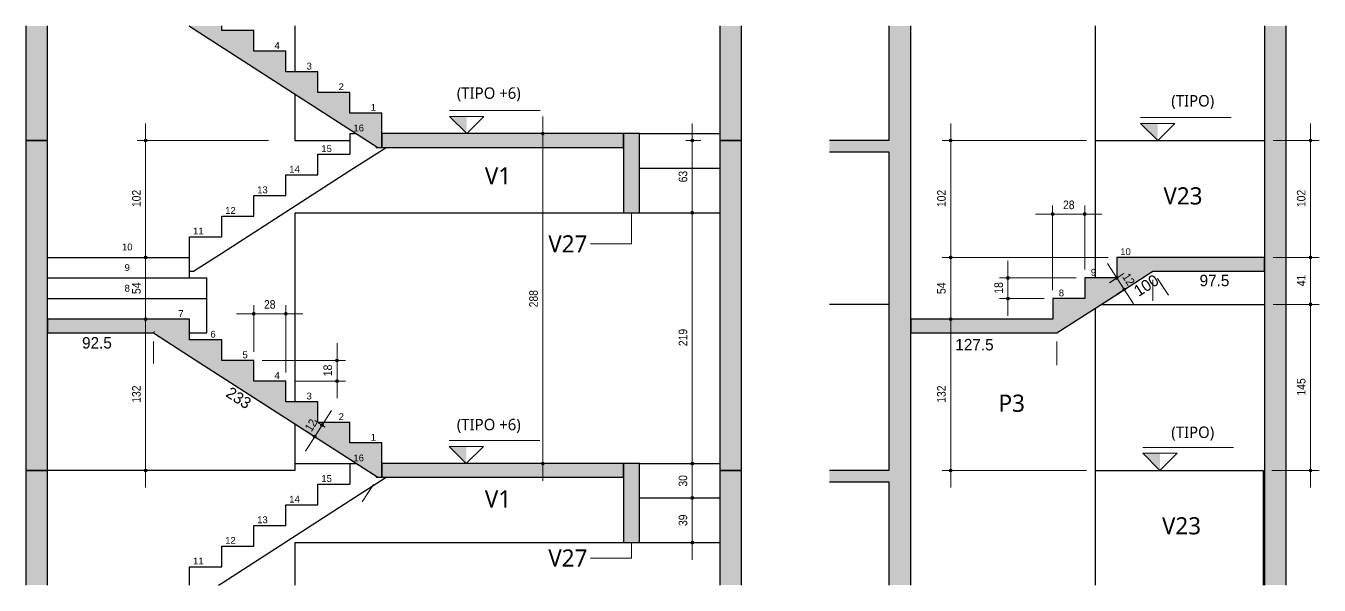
# Model space of a CAD drawing. Header units: centimetres. Extents: x -1968 to 25888, y -1244 to 84208.
# Drawn here: x 23922 to 25052, y 77045 to 77533 of the extents above; entities that cross this region are included whole.
import ezdxf

# ---------------------------------------------------------------- set-up
doc = ezdxf.new("R2010")
doc.units = ezdxf.units.CM
for name, color, linetype, lineweight in [('A-ANNO-DIMS', 7, 'Continuous', 9), ('A-ANNO-DIMS-50', 7, 'Continuous', 9), ('A-FLOR', 7, 'Continuous', 18), ('G-ANNO-DIMS', 7, 'Continuous', 9), ('G-ANNO-TEXT', 7, 'Continuous', 9), ('S-BEAM', 7, 'Continuous', 18), ('S-BEAM-IDEN', 7, 'Continuous', 9), ('S-COLS', 7, 'Continuous', 18), ('S-COLS-IDEN', 7, 'Continuous', 9), ('S-STRS', 7, 'Continuous', 9), ('S-STRS-ANNO', 7, 'Continuous', 18)]:
    doc.layers.add(name, color=color, linetype=linetype, lineweight=lineweight)
doc.layers.add('A-DETL', color=7, linetype='Continuous', lineweight=18, true_color=0x00a600)
doc.styles.add('Arial', font='arial.ttf', dxfattribs={"height": 5.953125})
doc.styles.add('Fira Sans', font='', dxfattribs={"width": 0.9, "height": 7.5})
doc.styles.add('Fira Sans_1', font='', dxfattribs={"height": 10})
doc.styles.add('Gadugi', font='gadugi.ttf', dxfattribs={"height": 10})
doc.styles.add('Gadugi_1', font='gadugi.ttf', dxfattribs={"height": 15})
doc.styles.add('Gadugi_7', font='gadugi.ttf', dxfattribs={"height": 0.05})
doc.styles.get('Fira Sans').set_extended_font_data('Fira Sans')
doc.styles.get('Fira Sans_1').set_extended_font_data('Fira Sans')
doc.dimstyles.new('PED_R80_1_5mm_ACIMA_As_ESQ__R00_3', dxfattribs={"dimscale": 30.48, "dimtxt": 10.229846, "dimasz": 0.328084, "dimexe": 0.246063, "dimexo": 0.246063, "dimgap": 0.049213, "dimtad": 1, "dimdec": 1, "dimrnd": 0.5, "dimdsep": 46, "dimtxsty": 'Fira Sans', "dimblk1": 'DOTSMALL', "dimblk2": 'DOTSMALL', "dimsah": 1, "dimcen": 0.09, "dimdle": 0.492126, "dimazin": 0, "dimtfac": 1, "dimtdec": 4, "dimtix": 1, "dimtmove": 0, "dimatfit": 3, "dimfxl": 1, "dimtvp": 1, "dimtolj": 1, "dimtzin": 0, "dimarcsym": 2})
doc.dimstyles.new('PED_R80_2_0mm_ACIMA_As_ESQ__SEM_LINHA_R00_1', dxfattribs={"dimscale": 30.48, "dimtxt": 13.639794, "dimasz": 0.04101, "dimexe": 0.246063, "dimexo": 0.246063, "dimgap": 0.049213, "dimtad": 0, "dimjust": 2, "dimdec": 1, "dimrnd": 0.5, "dimdsep": 46, "dimtxsty": 'Fira Sans_1', "dimblk1": 'NONE', "dimblk2": 'DOTSMALL', "dimsah": 1, "dimcen": 0.09, "dimdle": 0.492126, "dimse1": 1, "dimsd1": 1, "dimsd2": 1, "dimazin": 0, "dimtfac": 1, "dimtdec": 4, "dimtix": 1, "dimtmove": 2, "dimatfit": 3, "dimfxl": 1, "dimtvp": 1, "dimtolj": 1, "dimtzin": 0, "dimarcsym": 2})

# ---------------------------------------------------------------- blocks, each defined once
blk = doc.blocks.new('Elevações de ponto - SIMBOLO DE NÍVEL-CORTE-2219088-CT105 - CORTE E1-E1')
at = {"layer": 'G-ANNO-DIMS'}
blk.add_hatch(color=256, dxfattribs=at).paths.add_polyline_path([(89.6, 77166), (89.6, 77151), (74.6, 77166)], flags=0)
for p, q in [((153.8, 77171.1), (74.6, 77171.1)), ((89.6, 77151), (74.6, 77166)), ((74.6, 77166), (104.6, 77166)), ((104.6, 77166), (89.6, 77151))]:
    blk.add_line(p, q, dxfattribs=at)
blk = doc.blocks.new('DIMBLOCK512-CT105 - CORTE E1-E1')
at = {"layer": 'A-ANNO-DIMS-50', "true_color": 0x000032}
h = blk.add_hatch(color=178, dxfattribs=at)
edge = h.paths.add_edge_path(flags=0)
edge.add_arc((24504.2, 77433), 1.25, 0, 360)
h = blk.add_hatch(color=178, dxfattribs=at)
edge = h.paths.add_edge_path(flags=0)
edge.add_arc((24504.2, 77370), 1.25, 0, 360)
at = {"layer": 'A-ANNO-DIMS-50', "color": 178, "true_color": 0x000032}
for p, q in [((24504.2, 77448), (24504.2, 77370)), ((24498.5, 77433), (24511.7, 77433)), ((24504.2, 77433), (24498.5, 77433)), ((24498.5, 77370), (24511.7, 77370)), ((24504.2, 77370), (24498.5, 77370))]:
    blk.add_line(p, q, dxfattribs=at)
for centre in [(24504.2, 77433), (24504.2, 77370)]:
    blk.add_circle(centre, 1.25, dxfattribs=at)
at = {"layer": 'A-ANNO-DIMS-50', "color": 0, "insert": (24492.3, 77396.5), "char_height": 7.5, "width": 11.961, "attachment_point": 1, "rotation": 90, "line_spacing_factor": 1.049215, "style": 'Fira Sans'}
blk.add_mtext('63', dxfattribs=at)
blk = doc.blocks.new('_DotSmall')
at = {"color": 0, "linetype": 'ByBlock', "const_width": 0.5}
blk.add_lwpolyline([(-0.0625, 0, 1), (0.0625, 0, 1)], format="xyb", close=True, dxfattribs=at)
blk = doc.blocks.new('DIMBLOCK513-CT105 - CORTE E1-E1')
at = {"layer": 'A-ANNO-DIMS-50', "true_color": 0x000032}
h = blk.add_hatch(color=178, dxfattribs=at)
edge = h.paths.add_edge_path(flags=0)
edge.add_arc((24504.2, 77370), 1.25, 0, 360)
h = blk.add_hatch(color=178, dxfattribs=at)
edge = h.paths.add_edge_path(flags=0)
edge.add_arc((24504.2, 77151), 1.25, 0, 360)
at = {"layer": 'A-ANNO-DIMS-50', "color": 178, "true_color": 0x000032}
for p, q in [((24498.5, 77370), (24511.7, 77370)), ((24504.2, 77370), (24498.5, 77370)), ((24504.2, 77370), (24504.2, 77151)), ((24465.3, 77151), (24511.7, 77151)), ((24504.2, 77151), (24465.3, 77151))]:
    blk.add_line(p, q, dxfattribs=at)
for centre in [(24504.2, 77370), (24504.2, 77151)]:
    blk.add_circle(centre, 1.25, dxfattribs=at)
at = {"layer": 'A-ANNO-DIMS-50', "color": 0, "insert": (24492.3, 77253.5), "char_height": 7.5, "width": 16.84, "attachment_point": 1, "rotation": 90, "line_spacing_factor": 1.049215, "style": 'Fira Sans'}
blk.add_mtext('219', dxfattribs=at)
blk = doc.blocks.new('DIMBLOCK514-CT105 - CORTE E1-E1')
at = {"layer": 'A-ANNO-DIMS-50', "true_color": 0x000032}
h = blk.add_hatch(color=178, dxfattribs=at)
edge = h.paths.add_edge_path(flags=0)
edge.add_arc((24504.2, 77151), 1.25, 0, 360)
h = blk.add_hatch(color=178, dxfattribs=at)
edge = h.paths.add_edge_path(flags=0)
edge.add_arc((24504.2, 77121), 1.25, 0, 360)
at = {"layer": 'A-ANNO-DIMS-50', "color": 178, "true_color": 0x000032}
for p, q in [((24465.3, 77151), (24511.7, 77151)), ((24504.2, 77151), (24465.3, 77151)), ((24504.2, 77151), (24504.2, 77121)), ((24498.5, 77121), (24511.7, 77121)), ((24504.2, 77121), (24498.5, 77121))]:
    blk.add_line(p, q, dxfattribs=at)
for centre in [(24504.2, 77151), (24504.2, 77121)]:
    blk.add_circle(centre, 1.25, dxfattribs=at)
at = {"layer": 'A-ANNO-DIMS-50', "color": 0, "insert": (24492.3, 77130.9), "char_height": 7.5, "width": 12.276, "attachment_point": 1, "rotation": 90, "line_spacing_factor": 1.049215, "style": 'Fira Sans'}
blk.add_mtext('30', dxfattribs=at)
blk = doc.blocks.new('DIMBLOCK515-CT105 - CORTE E1-E1')
at = {"layer": 'A-ANNO-DIMS-50', "true_color": 0x000032}
h = blk.add_hatch(color=178, dxfattribs=at)
edge = h.paths.add_edge_path(flags=0)
edge.add_arc((24504.2, 77121), 1.25, 0, 360)
h = blk.add_hatch(color=178, dxfattribs=at)
edge = h.paths.add_edge_path(flags=0)
edge.add_arc((24504.2, 77082), 1.25, 0, 360)
at = {"layer": 'A-ANNO-DIMS-50', "color": 178, "true_color": 0x000032}
for p, q in [((24498.5, 77121), (24511.7, 77121)), ((24504.2, 77121), (24498.5, 77121)), ((24504.2, 77121), (24504.2, 77067)), ((24465.7, 77082), (24511.7, 77082)), ((24504.2, 77082), (24465.7, 77082))]:
    blk.add_line(p, q, dxfattribs=at)
for centre in [(24504.2, 77121), (24504.2, 77082)]:
    blk.add_circle(centre, 1.25, dxfattribs=at)
at = {"layer": 'A-ANNO-DIMS-50', "color": 0, "insert": (24492.3, 77096.5), "char_height": 7.5, "width": 11.961, "attachment_point": 1, "rotation": 90, "line_spacing_factor": 1.049215, "style": 'Fira Sans'}
blk.add_mtext('39', dxfattribs=at)
blk = doc.blocks.new('DIMBLOCK516-CT105 - CORTE E1-E1')
at = {"layer": 'A-ANNO-DIMS-50', "true_color": 0x000032}
h = blk.add_hatch(color=178, dxfattribs=at)
edge = h.paths.add_edge_path(flags=0)
edge.add_arc((24026.8, 77433), 1.25, 0, 360)
h = blk.add_hatch(color=178, dxfattribs=at)
edge = h.paths.add_edge_path(flags=0)
edge.add_arc((24026.8, 77331), 1.25, 0, 360)
at = {"layer": 'A-ANNO-DIMS-50', "color": 178, "true_color": 0x000032}
for p, q in [((24026.8, 77448), (24026.8, 77331)), ((24134.2, 77433), (24019.3, 77433)), ((24026.8, 77433), (24134.2, 77433)), ((24021.1, 77331), (24034.3, 77331)), ((24026.8, 77331), (24021.1, 77331))]:
    blk.add_line(p, q, dxfattribs=at)
for centre in [(24026.8, 77433), (24026.8, 77331)]:
    blk.add_circle(centre, 1.25, dxfattribs=at)
at = {"layer": 'A-ANNO-DIMS-50', "color": 0, "insert": (24015, 77374.9), "char_height": 7.5, "width": 17.155, "attachment_point": 1, "rotation": 90, "line_spacing_factor": 1.049215, "style": 'Fira Sans'}
blk.add_mtext('102', dxfattribs=at)
blk = doc.blocks.new('DIMBLOCK517-CT105 - CORTE E1-E1')
at = {"layer": 'A-ANNO-DIMS-50', "true_color": 0x000032}
h = blk.add_hatch(color=178, dxfattribs=at)
edge = h.paths.add_edge_path(flags=0)
edge.add_arc((24026.8, 77331), 1.25, 0, 360)
h = blk.add_hatch(color=178, dxfattribs=at)
edge = h.paths.add_edge_path(flags=0)
edge.add_arc((24026.8, 77277), 1.25, 0, 360)
at = {"layer": 'A-ANNO-DIMS-50', "color": 178, "true_color": 0x000032}
for p, q in [((24021.1, 77331), (24034.3, 77331)), ((24026.8, 77331), (24021.1, 77331)), ((24026.8, 77331), (24026.8, 77277)), ((24021.1, 77277), (24034.3, 77277)), ((24026.8, 77277), (24021.1, 77277))]:
    blk.add_line(p, q, dxfattribs=at)
for centre in [(24026.8, 77331), (24026.8, 77277)]:
    blk.add_circle(centre, 1.25, dxfattribs=at)
at = {"layer": 'A-ANNO-DIMS-50', "color": 0, "insert": (24015, 77299), "char_height": 7.5, "width": 11.961, "attachment_point": 1, "rotation": 90, "line_spacing_factor": 1.049215, "style": 'Fira Sans'}
blk.add_mtext('54', dxfattribs=at)
blk = doc.blocks.new('DIMBLOCK518-CT105 - CORTE E1-E1')
at = {"layer": 'A-ANNO-DIMS-50', "true_color": 0x000032}
h = blk.add_hatch(color=178, dxfattribs=at)
edge = h.paths.add_edge_path(flags=0)
edge.add_arc((24026.8, 77277), 1.25, 0, 360)
h = blk.add_hatch(color=178, dxfattribs=at)
edge = h.paths.add_edge_path(flags=0)
edge.add_arc((24026.8, 77145), 1.25, 0, 360)
at = {"layer": 'A-ANNO-DIMS-50', "color": 178, "true_color": 0x000032}
for p, q in [((24021.1, 77277), (24034.3, 77277)), ((24026.8, 77277), (24021.1, 77277)), ((24026.8, 77277), (24026.8, 77130)), ((24134.2, 77145), (24019.3, 77145)), ((24026.8, 77145), (24134.2, 77145))]:
    blk.add_line(p, q, dxfattribs=at)
for centre in [(24026.8, 77277), (24026.8, 77145)]:
    blk.add_circle(centre, 1.25, dxfattribs=at)
at = {"layer": 'A-ANNO-DIMS-50', "color": 0, "insert": (24015, 77204.1), "char_height": 7.5, "width": 16.525, "attachment_point": 1, "rotation": 90, "line_spacing_factor": 1.049215, "style": 'Fira Sans'}
blk.add_mtext('132', dxfattribs=at)
blk = doc.blocks.new('DIMBLOCK520-CT105 - CORTE E1-E1')
at = {"layer": 'A-ANNO-DIMS-50', "color": 7, "true_color": 0xffffff}
for p, q in [((24033.7, 77257.5), (24033.7, 77238.5)), ((24033.7, 77246), (24033.7, 77257.5))]:
    blk.add_line(p, q, dxfattribs=at)
at = {"layer": 'A-ANNO-DIMS-50', "color": 0, "insert": (23971.3, 77261.4), "char_height": 10, "width": 30.847, "attachment_point": 1, "line_spacing_factor": 1.049215, "style": 'Fira Sans_1'}
blk.add_mtext('92.5', dxfattribs=at)
blk = doc.blocks.new('_None')
blk = doc.blocks.new('DIMBLOCK522-CT105 - CORTE E1-E1')
at = {"layer": 'A-ANNO-DIMS-50', "color": 7, "true_color": 0xffffff}
for p, q in [((24225.7, 77132.7), (24216, 77117.7)), ((24220.1, 77124), (24225.7, 77132.7))]:
    blk.add_line(p, q, dxfattribs=at)
at = {"layer": 'A-ANNO-DIMS-50', "color": 0, "insert": (24101.4, 77218.6), "char_height": 10, "width": 26.23, "attachment_point": 1, "rotation": 327.2648, "line_spacing_factor": 1.049215, "style": 'Fira Sans_1'}
blk.add_mtext('233', dxfattribs=at)
blk = doc.blocks.new('DIMBLOCK523-CT105 - CORTE E1-E1')
at = {"layer": 'A-ANNO-DIMS-50', "true_color": 0x000032}
h = blk.add_hatch(color=178, dxfattribs=at)
edge = h.paths.add_edge_path(flags=0)
edge.add_arc((24121.2, 77281.8), 1.25, 0, 360)
h = blk.add_hatch(color=178, dxfattribs=at)
edge = h.paths.add_edge_path(flags=0)
edge.add_arc((24149.2, 77281.8), 1.25, 0, 360)
at = {"layer": 'A-ANNO-DIMS-50', "color": 178, "true_color": 0x000032}
for p, q in [((24121.2, 77248.5), (24121.2, 77289.3)), ((24149.2, 77230.5), (24149.2, 77289.3)), ((24164.2, 77281.8), (24106.2, 77281.8)), ((24121.2, 77281.8), (24121.2, 77248.5)), ((24149.2, 77281.8), (24149.2, 77230.5))]:
    blk.add_line(p, q, dxfattribs=at)
for centre in [(24121.2, 77281.8), (24149.2, 77281.8)]:
    blk.add_circle(centre, 1.25, dxfattribs=at)
at = {"layer": 'A-ANNO-DIMS-50', "color": 0, "insert": (24130.2, 77293.7), "char_height": 7.5, "width": 11.961, "attachment_point": 1, "line_spacing_factor": 1.049215, "style": 'Fira Sans'}
blk.add_mtext('28', dxfattribs=at)
blk = doc.blocks.new('DIMBLOCK524-CT105 - CORTE E1-E1')
at = {"layer": 'A-ANNO-DIMS-50', "true_color": 0x000032}
h = blk.add_hatch(color=178, dxfattribs=at)
edge = h.paths.add_edge_path(flags=0)
edge.add_arc((24194, 77241), 1.25, 0, 360)
h = blk.add_hatch(color=178, dxfattribs=at)
edge = h.paths.add_edge_path(flags=0)
edge.add_arc((24194, 77223), 1.25, 0, 360)
at = {"layer": 'A-ANNO-DIMS-50', "color": 178, "true_color": 0x000032}
for p, q in [((24194, 77256), (24194, 77208)), ((24128.7, 77241), (24201.5, 77241)), ((24194, 77241), (24128.7, 77241)), ((24156.7, 77223), (24201.5, 77223)), ((24194, 77223), (24156.7, 77223))]:
    blk.add_line(p, q, dxfattribs=at)
for centre in [(24194, 77241), (24194, 77223)]:
    blk.add_circle(centre, 1.25, dxfattribs=at)
at = {"layer": 'A-ANNO-DIMS-50', "color": 0, "insert": (24182.1, 77227.3), "char_height": 7.5, "width": 11.332, "attachment_point": 1, "rotation": 90, "line_spacing_factor": 1.049215, "style": 'Fira Sans'}
blk.add_mtext('18', dxfattribs=at)
blk = doc.blocks.new('DIMBLOCK525-CT105 - CORTE E1-E1')
at = {"layer": 'A-ANNO-DIMS-50', "true_color": 0x000032}
h = blk.add_hatch(color=178, dxfattribs=at)
edge = h.paths.add_edge_path(flags=0)
edge.add_arc((24180.9, 77184.6), 1.25, 0, 360)
h = blk.add_hatch(color=178, dxfattribs=at)
edge = h.paths.add_edge_path(flags=0)
edge.add_arc((24174.4, 77174.5), 1.25, 0, 360)
at = {"layer": 'A-ANNO-DIMS-50', "color": 178, "true_color": 0x000032}
for p, q in [((24166.3, 77161.9), (24189, 77197.2)), ((24183.5, 77182.9), (24174.6, 77188.7)), ((24180.9, 77184.6), (24183.5, 77182.9)), ((24179.2, 77171.4), (24168.1, 77178.6)), ((24174.4, 77174.5), (24179.2, 77171.4))]:
    blk.add_line(p, q, dxfattribs=at)
for centre in [(24180.9, 77184.6), (24174.4, 77174.5)]:
    blk.add_circle(centre, 1.25, dxfattribs=at)
at = {"layer": 'A-ANNO-DIMS-50', "color": 0, "insert": (24165.3, 77182.3), "char_height": 7.5, "width": 10.702, "attachment_point": 1, "rotation": 57.2648, "line_spacing_factor": 1.049215, "style": 'Fira Sans'}
blk.add_mtext('12', dxfattribs=at)
blk = doc.blocks.new('DIMBLOCK526-CT105 - CORTE E1-E1')
at = {"layer": 'A-ANNO-DIMS-50', "true_color": 0x000032}
h = blk.add_hatch(color=178, dxfattribs=at)
edge = h.paths.add_edge_path(flags=0)
edge.add_arc((24373.7, 77439), 1.25, 0, 360)
h = blk.add_hatch(color=178, dxfattribs=at)
edge = h.paths.add_edge_path(flags=0)
edge.add_arc((24373.7, 77151), 1.25, 0, 360)
at = {"layer": 'A-ANNO-DIMS-50', "color": 178, "true_color": 0x000032}
for p, q in [((24373.7, 77454), (24373.7, 77136)), ((24368, 77439), (24381.2, 77439)), ((24373.7, 77439), (24368, 77439)), ((24368, 77151), (24381.2, 77151)), ((24373.7, 77151), (24368, 77151))]:
    blk.add_line(p, q, dxfattribs=at)
for centre in [(24373.7, 77439), (24373.7, 77151)]:
    blk.add_circle(centre, 1.25, dxfattribs=at)
at = {"layer": 'A-ANNO-DIMS-50', "color": 0, "insert": (24361.8, 77287.4), "char_height": 7.5, "width": 18.256, "attachment_point": 1, "rotation": 90, "line_spacing_factor": 1.049215, "style": 'Fira Sans'}
blk.add_mtext('288', dxfattribs=at)
blk = doc.blocks.new('Elevações de ponto - SIMBOLO DE NÍVEL-CORTE-2219088-CT106 - CORTE E2-E2')
at = {"layer": 'G-ANNO-DIMS'}
blk.add_hatch(color=256, dxfattribs=at).paths.add_polyline_path([(563.4, 77160), (563.4, 77145), (548.4, 77160)], flags=0)
for p, q in [((627.6, 77165.1), (548.4, 77165.1)), ((563.4, 77145), (548.4, 77160)), ((548.4, 77160), (578.4, 77160)), ((578.4, 77160), (563.4, 77145))]:
    blk.add_line(p, q, dxfattribs=at)
blk = doc.blocks.new('DIMBLOCK527-CT106 - CORTE E2-E2')
at = {"layer": 'A-ANNO-DIMS-50', "true_color": 0x000032}
h = blk.add_hatch(color=178, dxfattribs=at)
edge = h.paths.add_edge_path(flags=0)
edge.add_arc((24729.9, 77433), 1.25, 0, 360)
h = blk.add_hatch(color=178, dxfattribs=at)
edge = h.paths.add_edge_path(flags=0)
edge.add_arc((24729.9, 77331), 1.25, 0, 360)
at = {"layer": 'A-ANNO-DIMS-50', "color": 178, "true_color": 0x000032}
for p, q in [((24729.9, 77448), (24729.9, 77331)), ((24848.4, 77433), (24722.4, 77433)), ((24729.9, 77433), (24848.4, 77433)), ((24867.4, 77331), (24722.4, 77331)), ((24729.9, 77331), (24867.4, 77331))]:
    blk.add_line(p, q, dxfattribs=at)
for centre in [(24729.9, 77433), (24729.9, 77331)]:
    blk.add_circle(centre, 1.25, dxfattribs=at)
at = {"layer": 'A-ANNO-DIMS-50', "color": 0, "insert": (24718, 77374.9), "char_height": 7.5, "width": 17.155, "attachment_point": 1, "rotation": 90, "line_spacing_factor": 1.049215, "style": 'Fira Sans'}
blk.add_mtext('102', dxfattribs=at)
blk = doc.blocks.new('DIMBLOCK528-CT106 - CORTE E2-E2')
at = {"layer": 'A-ANNO-DIMS-50', "true_color": 0x000032}
h = blk.add_hatch(color=178, dxfattribs=at)
edge = h.paths.add_edge_path(flags=0)
edge.add_arc((24729.9, 77331), 1.25, 0, 360)
h = blk.add_hatch(color=178, dxfattribs=at)
edge = h.paths.add_edge_path(flags=0)
edge.add_arc((24729.9, 77277), 1.25, 0, 360)
at = {"layer": 'A-ANNO-DIMS-50', "color": 178, "true_color": 0x000032}
for p, q in [((24867.4, 77331), (24722.4, 77331)), ((24729.9, 77331), (24729.9, 77277)), ((24729.9, 77331), (24867.4, 77331)), ((24724.2, 77277), (24737.4, 77277)), ((24729.9, 77277), (24724.2, 77277))]:
    blk.add_line(p, q, dxfattribs=at)
for centre in [(24729.9, 77331), (24729.9, 77277)]:
    blk.add_circle(centre, 1.25, dxfattribs=at)
at = {"layer": 'A-ANNO-DIMS-50', "color": 0, "insert": (24718, 77299), "char_height": 7.5, "width": 11.961, "attachment_point": 1, "rotation": 90, "line_spacing_factor": 1.049215, "style": 'Fira Sans'}
blk.add_mtext('54', dxfattribs=at)
blk = doc.blocks.new('DIMBLOCK529-CT106 - CORTE E2-E2')
at = {"layer": 'A-ANNO-DIMS-50', "true_color": 0x000032}
h = blk.add_hatch(color=178, dxfattribs=at)
edge = h.paths.add_edge_path(flags=0)
edge.add_arc((24729.9, 77277), 1.25, 0, 360)
h = blk.add_hatch(color=178, dxfattribs=at)
edge = h.paths.add_edge_path(flags=0)
edge.add_arc((24729.9, 77145), 1.25, 0, 360)
at = {"layer": 'A-ANNO-DIMS-50', "color": 178, "true_color": 0x000032}
for p, q in [((24724.2, 77277), (24737.4, 77277)), ((24729.9, 77277), (24724.2, 77277)), ((24729.9, 77277), (24729.9, 77130)), ((24848.4, 77145), (24722.4, 77145)), ((24729.9, 77145), (24848.4, 77145))]:
    blk.add_line(p, q, dxfattribs=at)
for centre in [(24729.9, 77277), (24729.9, 77145)]:
    blk.add_circle(centre, 1.25, dxfattribs=at)
at = {"layer": 'A-ANNO-DIMS-50', "color": 0, "insert": (24718, 77204.1), "char_height": 7.5, "width": 16.525, "attachment_point": 1, "rotation": 90, "line_spacing_factor": 1.049215, "style": 'Fira Sans'}
blk.add_mtext('132', dxfattribs=at)
blk = doc.blocks.new('DIMBLOCK530-CT106 - CORTE E2-E2')
at = {"layer": 'A-ANNO-DIMS-50', "true_color": 0x000032}
h = blk.add_hatch(color=178, dxfattribs=at)
edge = h.paths.add_edge_path(flags=0)
edge.add_arc((24818.9, 77368.8), 1.25, 0, 360)
h = blk.add_hatch(color=178, dxfattribs=at)
edge = h.paths.add_edge_path(flags=0)
edge.add_arc((24846.9, 77368.8), 1.25, 0, 360)
at = {"layer": 'A-ANNO-DIMS-50', "color": 178, "true_color": 0x000032}
for p, q in [((24818.9, 77302.5), (24818.9, 77376.3)), ((24846.9, 77320.5), (24846.9, 77376.3)), ((24803.9, 77368.8), (24861.9, 77368.8)), ((24818.9, 77368.8), (24818.9, 77302.5)), ((24846.9, 77368.8), (24846.9, 77320.5))]:
    blk.add_line(p, q, dxfattribs=at)
for centre in [(24818.9, 77368.8), (24846.9, 77368.8)]:
    blk.add_circle(centre, 1.25, dxfattribs=at)
at = {"layer": 'A-ANNO-DIMS-50', "color": 0, "insert": (24828, 77380.6), "char_height": 7.5, "width": 11.961, "attachment_point": 1, "line_spacing_factor": 1.049215, "style": 'Fira Sans'}
blk.add_mtext('28', dxfattribs=at)
blk = doc.blocks.new('DIMBLOCK531-CT106 - CORTE E2-E2')
at = {"layer": 'A-ANNO-DIMS-50', "true_color": 0x000032}
h = blk.add_hatch(color=178, dxfattribs=at)
edge = h.paths.add_edge_path(flags=0)
edge.add_arc((24779.9, 77313), 1.25, 0, 360)
h = blk.add_hatch(color=178, dxfattribs=at)
edge = h.paths.add_edge_path(flags=0)
edge.add_arc((24779.9, 77295), 1.25, 0, 360)
at = {"layer": 'A-ANNO-DIMS-50', "color": 178, "true_color": 0x000032}
for p, q in [((24779.9, 77328), (24779.9, 77280)), ((24839.4, 77313), (24772.4, 77313)), ((24779.9, 77313), (24839.4, 77313)), ((24811.4, 77295), (24772.4, 77295)), ((24779.9, 77295), (24811.4, 77295))]:
    blk.add_line(p, q, dxfattribs=at)
for centre in [(24779.9, 77313), (24779.9, 77295)]:
    blk.add_circle(centre, 1.25, dxfattribs=at)
at = {"layer": 'A-ANNO-DIMS-50', "color": 0, "insert": (24768, 77299.3), "char_height": 7.5, "width": 11.332, "attachment_point": 1, "rotation": 90, "line_spacing_factor": 1.049215, "style": 'Fira Sans'}
blk.add_mtext('18', dxfattribs=at)
blk = doc.blocks.new('DIMBLOCK532-CT106 - CORTE E2-E2')
at = {"layer": 'A-ANNO-DIMS-50', "true_color": 0x000032}
h = blk.add_hatch(color=178, dxfattribs=at)
edge = h.paths.add_edge_path(flags=0)
edge.add_arc((25044.1, 77433), 1.25, 0, 360)
h = blk.add_hatch(color=178, dxfattribs=at)
edge = h.paths.add_edge_path(flags=0)
edge.add_arc((25044.1, 77331), 1.25, 0, 360)
at = {"layer": 'A-ANNO-DIMS-50', "color": 178, "true_color": 0x000032}
for p, q in [((25044.1, 77448), (25044.1, 77331)), ((25011.4, 77433), (25051.6, 77433)), ((25044.1, 77433), (25011.4, 77433)), ((25011.4, 77331), (25051.6, 77331)), ((25044.1, 77331), (25011.4, 77331))]:
    blk.add_line(p, q, dxfattribs=at)
for centre in [(25044.1, 77433), (25044.1, 77331)]:
    blk.add_circle(centre, 1.25, dxfattribs=at)
at = {"layer": 'A-ANNO-DIMS-50', "color": 0, "insert": (25032.2, 77374.9), "char_height": 7.5, "width": 17.155, "attachment_point": 1, "rotation": 90, "line_spacing_factor": 1.049215, "style": 'Fira Sans'}
blk.add_mtext('102', dxfattribs=at)
blk = doc.blocks.new('DIMBLOCK533-CT106 - CORTE E2-E2')
at = {"layer": 'A-ANNO-DIMS-50', "true_color": 0x000032}
h = blk.add_hatch(color=178, dxfattribs=at)
edge = h.paths.add_edge_path(flags=0)
edge.add_arc((25044.1, 77331), 1.25, 0, 360)
h = blk.add_hatch(color=178, dxfattribs=at)
edge = h.paths.add_edge_path(flags=0)
edge.add_arc((25044.1, 77290), 1.25, 0, 360)
at = {"layer": 'A-ANNO-DIMS-50', "color": 178, "true_color": 0x000032}
for p, q in [((25011.4, 77331), (25051.6, 77331)), ((25044.1, 77331), (25011.4, 77331)), ((25044.1, 77331), (25044.1, 77290)), ((25011.4, 77290), (25051.6, 77290)), ((25044.1, 77290), (25011.4, 77290))]:
    blk.add_line(p, q, dxfattribs=at)
for centre in [(25044.1, 77331), (25044.1, 77290)]:
    blk.add_circle(centre, 1.25, dxfattribs=at)
at = {"layer": 'A-ANNO-DIMS-50', "color": 0, "insert": (25032.2, 77305.8), "char_height": 7.5, "width": 11.174, "attachment_point": 1, "rotation": 90, "line_spacing_factor": 1.049215, "style": 'Fira Sans'}
blk.add_mtext('41', dxfattribs=at)
blk = doc.blocks.new('DIMBLOCK534-CT106 - CORTE E2-E2')
at = {"layer": 'A-ANNO-DIMS-50', "true_color": 0x000032}
h = blk.add_hatch(color=178, dxfattribs=at)
edge = h.paths.add_edge_path(flags=0)
edge.add_arc((25044.1, 77290), 1.25, 0, 360)
h = blk.add_hatch(color=178, dxfattribs=at)
edge = h.paths.add_edge_path(flags=0)
edge.add_arc((25044.1, 77145), 1.25, 0, 360)
at = {"layer": 'A-ANNO-DIMS-50', "color": 178, "true_color": 0x000032}
for p, q in [((25011.4, 77290), (25051.6, 77290)), ((25044.1, 77290), (25011.4, 77290)), ((25044.1, 77290), (25044.1, 77130)), ((25010.2, 77145), (25051.6, 77145)), ((25044.1, 77145), (25010.2, 77145))]:
    blk.add_line(p, q, dxfattribs=at)
for centre in [(25044.1, 77290), (25044.1, 77145)]:
    blk.add_circle(centre, 1.25, dxfattribs=at)
at = {"layer": 'A-ANNO-DIMS-50', "color": 0, "insert": (25032.2, 77210.4), "char_height": 7.5, "width": 16.997, "attachment_point": 1, "rotation": 90, "line_spacing_factor": 1.049215, "style": 'Fira Sans'}
blk.add_mtext('145', dxfattribs=at)
blk = doc.blocks.new('DIMBLOCK535-CT106 - CORTE E2-E2')
at = {"layer": 'A-ANNO-DIMS-50', "true_color": 0x000032}
h = blk.add_hatch(color=178, dxfattribs=at)
edge = h.paths.add_edge_path(flags=0)
edge.add_arc((24874.9, 77313), 1.25, 0, 360)
h = blk.add_hatch(color=178, dxfattribs=at)
edge = h.paths.add_edge_path(flags=0)
edge.add_arc((24881.4, 77302.9), 1.25, 0, 360)
at = {"layer": 'A-ANNO-DIMS-50', "color": 178, "true_color": 0x000032}
for p, q in [((24889.5, 77290.3), (24866.8, 77325.6)), ((24868.6, 77308.9), (24881.2, 77317)), ((24874.9, 77313), (24868.6, 77308.9)), ((24886.2, 77306), (24875.1, 77298.8)), ((24881.4, 77302.9), (24886.2, 77306))]:
    blk.add_line(p, q, dxfattribs=at)
for centre in [(24874.9, 77313), (24881.4, 77302.9)]:
    blk.add_circle(centre, 1.25, dxfattribs=at)
at = {"layer": 'A-ANNO-DIMS-50', "color": 0, "insert": (24885.7, 77318.1), "char_height": 7.5, "width": 10.702, "attachment_point": 1, "rotation": 302.7352, "line_spacing_factor": 1.049215, "style": 'Fira Sans'}
blk.add_mtext('12', dxfattribs=at)
blk = doc.blocks.new('DIMBLOCK537-CT106 - CORTE E2-E2')
at = {"layer": 'A-ANNO-DIMS-50', "color": 7, "true_color": 0xffffff}
for p, q in [((24906.5, 77311.5), (24906.5, 77293)), ((24906.5, 77300.5), (24906.5, 77311.5))]:
    blk.add_line(p, q, dxfattribs=at)
at = {"layer": 'A-ANNO-DIMS-50', "color": 0, "insert": (24947.2, 77315.8), "char_height": 10, "width": 30.008, "attachment_point": 1, "line_spacing_factor": 1.049215, "style": 'Fira Sans_1'}
blk.add_mtext('97.5', dxfattribs=at)
blk = doc.blocks.new('DIMBLOCK539-CT106 - CORTE E2-E2')
at = {"layer": 'A-ANNO-DIMS-50', "color": 7, "true_color": 0xffffff}
for p, q in [((24822.5, 77257.5), (24822.5, 77236.9)), ((24822.5, 77244.4), (24822.5, 77257.5))]:
    blk.add_line(p, q, dxfattribs=at)
at = {"layer": 'A-ANNO-DIMS-50', "color": 0, "insert": (24733.9, 77259.8), "char_height": 10, "width": 36.932, "attachment_point": 1, "line_spacing_factor": 1.049215, "style": 'Fira Sans_1'}
blk.add_mtext('127.5', dxfattribs=at)
blk = doc.blocks.new('DIMBLOCK541-CT106 - CORTE E2-E2')
at = {"layer": 'A-ANNO-DIMS-50', "color": 7, "true_color": 0xffffff}
for p, q in [((24910.5, 77312.7), (24920.1, 77297.9)), ((24916, 77304.2), (24910.5, 77312.7))]:
    blk.add_line(p, q, dxfattribs=at)
at = {"layer": 'A-ANNO-DIMS-50', "color": 0, "insert": (24888.5, 77304.7), "char_height": 10, "width": 26.86, "attachment_point": 1, "rotation": 32.7352, "line_spacing_factor": 1.049215, "style": 'Fira Sans_1'}
blk.add_mtext('100', dxfattribs=at)

msp = doc.modelspace()

# ---------------------------------------------------------------- hatches: boundary and pattern name
at = {"layer": 'A-FLOR', "true_color": 0xa6a6a6}
for points in [[(24675.95, 77423), (24675.95, 77433), (24623.91, 77433), (24623.91, 77423)], [(24675.95, 77135), (24675.95, 77145), (24623.91, 77145), (24623.91, 77135)]]:
    msp.add_hatch(color=253, dxfattribs=at).paths.add_polyline_path(points, flags=0)
at = {"layer": 'S-BEAM', "true_color": 0xa6a6a6}
for points in [[(24444.23, 77370), (24458.23, 77370), (24458.23, 77439), (24444.23, 77439), (24444.23, 77370)], [(24444.23, 77082), (24458.23, 77082), (24458.23, 77151), (24444.23, 77151), (24444.23, 77139)]]:
    msp.add_hatch(color=253, dxfattribs=at).paths.add_polyline_path(points, flags=0)
at = {"layer": 'S-COLS', "true_color": 0xa6a6a6}
for points in [[(23922.23, 77433), (23941.23, 77433), (23941.23, 77533.07), (23922.23, 77533.07)], [(24547.23, 77433), (24547.23, 77533.07), (24528.23, 77533.07), (24528.23, 77433)], [(24694.95, 77433), (24694.95, 77433), (24694.95, 77533.07), (24675.95, 77533.07), (24675.95, 77433)], [(25022.95, 77433), (25022.95, 77533.07), (25003.95, 77533.07), (25003.95, 77433)], [(23941.23, 77145), (23941.23, 77433), (23922.23, 77433), (23922.23, 77145)], [(24547.23, 77145), (24547.23, 77433), (24528.23, 77433), (24528.23, 77145)], [(24675.95, 77145), (24694.95, 77145), (24694.95, 77433), (24675.95, 77433), (24675.95, 77288.99)], [(25003.95, 77145), (25022.95, 77145), (25022.95, 77433), (25003.95, 77433), (25003.95, 77288.99)], [(23941.23, 77044.91), (23941.23, 77145), (23922.23, 77145), (23922.23, 77044.91)], [(24547.23, 77044.91), (24547.23, 77145), (24528.23, 77145), (24528.23, 77044.91)], [(24694.95, 77044.91), (24694.95, 77145), (24675.95, 77145), (24675.95, 77044.91), (24682.1, 77044.91)], [(25022.95, 77044.91), (25022.95, 77145), (25003.95, 77145), (25003.95, 77044.91)]]:
    msp.add_hatch(color=253, dxfattribs=at).paths.add_polyline_path(points, flags=0)
at = {"layer": 'S-STRS', "true_color": 0xa6a6a6}
for points in [[(24065.23, 77532.73), (24065.23, 77533.07), (24064.71, 77533.07)], [(24229.71, 77427), (24233.23, 77427), (24233.23, 77457), (24205.23, 77457), (24205.23, 77475), (24177.23, 77475), (24177.23, 77493), (24149.23, 77493), (24149.23, 77511), (24121.23, 77511), (24121.23, 77529), (24093.23, 77529), (24093.23, 77533.07), (24065.23, 77533.07), (24065.23, 77532.73), (24213.84, 77437.2)], [(24822.47, 77265), (24874.95, 77298.73), (24874.95, 77313), (24846.95, 77313), (24846.95, 77295), (24818.95, 77295), (24818.95, 77265)], [(24065.23, 77244.73), (24065.23, 77277), (23941.23, 77277), (23941.23, 77265), (24033.71, 77265)], [(24818.95, 77265), (24818.95, 77277), (24694.95, 77277), (24694.95, 77265)], [(24229.71, 77139), (24233.23, 77139), (24233.23, 77169), (24205.23, 77169), (24205.23, 77187), (24177.23, 77187), (24177.23, 77205), (24149.23, 77205), (24149.23, 77223), (24121.23, 77223), (24121.23, 77241), (24093.23, 77241), (24093.23, 77259), (24065.23, 77259), (24065.23, 77244.73), (24213.84, 77149.2)]]:
    msp.add_hatch(color=253, dxfattribs=at).paths.add_polyline_path(points, flags=0)
at = {"layer": 'S-STRS', "lineweight": 18, "true_color": 0xa6a6a6}
for points in [[(24444.23, 77427), (24444.23, 77439), (24233.23, 77439), (24233.23, 77427)], [(24874.95, 77298.73), (24906.47, 77319), (25003.95, 77319), (25003.95, 77331), (24874.95, 77331), (24874.95, 77313)], [(24444.23, 77139), (24444.23, 77151), (24233.23, 77151), (24233.23, 77139)]]:
    msp.add_hatch(color=253, dxfattribs=at).paths.add_polyline_path(points, flags=0)

# ---------------------------------------------------------------- linework, layer by layer
at = {"layer": 'A-DETL', "color": 7}
msp.add_line((24033.71, 77265), (24034.52, 77266.26), dxfattribs=at)
at = {"layer": 'A-FLOR', "lineweight": 25}
for p, q in [((24675.95, 77433), (24623.91, 77433)), ((24623.91, 77423), (24675.95, 77423)), ((24675.95, 77145), (24623.91, 77145)), ((24623.91, 77135), (24675.95, 77135))]:
    msp.add_line(p, q, dxfattribs=at)
at = {"layer": 'S-BEAM', "lineweight": 25}
for p, q in [((24157.23, 77433), (24205.23, 77433)), ((24458.23, 77439), (24444.23, 77439)), ((24444.23, 77439), (24444.23, 77370)), ((24458.23, 77370), (24458.23, 77439)), ((24458.23, 77439), (24528.23, 77439)), ((24855.95, 77433), (25003.95, 77433)), ((24855.95, 77433), (24855.95, 77313)), ((24458.23, 77409), (24528.23, 77409)), ((24157.23, 77370), (24444.23, 77370)), ((24444.23, 77370), (24458.23, 77370)), ((24458.23, 77370), (24528.23, 77370)), ((24675.95, 77290), (24623.91, 77290)), ((24861.37, 77290), (25003.95, 77290)), ((24157.23, 77151), (24205.23, 77151)), ((24157.23, 77151), (24157.23, 77145)), ((24458.23, 77151), (24444.23, 77151)), ((24444.23, 77151), (24444.23, 77082)), ((24458.23, 77082), (24458.23, 77151)), ((24458.23, 77151), (24528.23, 77151)), ((24855.95, 77145), (25002.68, 77145)), ((24855.95, 77145), (24855.95, 77044.91)), ((25002.68, 77145), (25002.68, 77044.91)), ((24458.23, 77121), (24528.23, 77121)), ((24157.23, 77082), (24444.23, 77082)), ((24444.23, 77082), (24458.23, 77082)), ((24458.23, 77082), (24528.23, 77082))]:
    msp.add_line(p, q, dxfattribs=at)
at = {"layer": 'S-BEAM-IDEN'}
for p, q in [((24451.23, 77370), (24451.23, 77342.74)), ((24451.23, 77342.74), (24415.18, 77342.74)), ((24451.23, 77082), (24451.23, 77068.53)), ((24451.23, 77068.53), (24415.18, 77068.53))]:
    msp.add_line(p, q, dxfattribs=at)
at = {"layer": 'S-COLS', "lineweight": 25}
for p, q in [((23922.23, 77533.07), (23922.23, 77433)), ((23941.23, 77433), (23941.23, 77533.07)), ((24157.23, 77533.07), (24157.23, 77493)), ((24528.23, 77533.07), (24528.23, 77433)), ((24547.23, 77433), (24547.23, 77533.07)), ((24675.95, 77533.07), (24675.95, 77433)), ((24694.95, 77433), (24694.95, 77533.07)), ((24855.95, 77533.07), (24855.95, 77433)), ((25003.95, 77533.07), (25003.95, 77433)), ((25022.95, 77433), (25022.95, 77533.07)), ((24157.23, 77473.59), (24157.23, 77433)), ((23922.23, 77433), (23941.23, 77433)), ((23941.23, 77433), (23922.23, 77433)), ((23922.23, 77433), (23922.23, 77145)), ((23941.23, 77145), (23941.23, 77433)), ((24528.23, 77433), (24547.23, 77433)), ((24547.23, 77433), (24528.23, 77433)), ((24528.23, 77433), (24528.23, 77145)), ((24547.23, 77145), (24547.23, 77433)), ((24694.95, 77145), (24694.95, 77433)), ((24855.95, 77433), (24855.95, 77313)), ((25003.95, 77433), (25003.95, 77145)), ((25022.95, 77145), (25022.95, 77433)), ((24675.95, 77423), (24675.95, 77145)), ((24157.23, 77370), (24157.23, 77205)), ((24855.95, 77286.51), (24855.95, 77145)), ((24157.23, 77185.59), (24157.23, 77145)), ((23941.23, 77145), (23922.23, 77145)), ((23922.23, 77145), (23922.23, 77044.91)), ((23922.23, 77145), (23941.23, 77145)), ((24157.23, 77145), (23941.23, 77145)), ((23941.23, 77044.91), (23941.23, 77145)), ((24547.23, 77145), (24528.23, 77145)), ((24528.23, 77145), (24528.23, 77044.91)), ((24528.23, 77145), (24547.23, 77145)), ((24547.23, 77044.91), (24547.23, 77145)), ((24694.95, 77044.91), (24694.95, 77145)), ((24855.95, 77145), (24855.95, 77044.91)), ((25003.95, 77145), (25003.95, 77044.91)), ((25022.95, 77044.91), (25022.95, 77145)), ((24675.95, 77135), (24675.95, 77044.91)), ((24157.23, 77082), (24157.23, 77044.91))]:
    msp.add_line(p, q, dxfattribs=at)
at = {"layer": 'S-STRS', "lineweight": 25}
for p, q in [((24064.71, 77533.07), (24065.23, 77532.73)), ((24065.23, 77532.73), (24229.71, 77427)), ((24093.23, 77529), (24093.23, 77533.07)), ((24121.23, 77529), (24093.23, 77529)), ((24121.23, 77511), (24121.23, 77529)), ((24149.23, 77511), (24121.23, 77511)), ((24149.23, 77493), (24149.23, 77511)), ((24177.23, 77493), (24149.23, 77493)), ((24177.23, 77475), (24177.23, 77493)), ((24205.23, 77475), (24177.23, 77475)), ((24205.23, 77457), (24205.23, 77475)), ((24233.23, 77457), (24205.23, 77457)), ((24233.23, 77427), (24233.23, 77457)), ((24205.23, 77439), (24211.03, 77439)), ((24205.23, 77439), (24205.23, 77421)), ((24444.23, 77439), (24233.23, 77439)), ((24233.23, 77439), (24233.23, 77427)), ((24444.23, 77427), (24444.23, 77439)), ((24177.23, 77421), (24205.23, 77421)), ((24177.23, 77403), (24177.23, 77421)), ((24205.23, 77406.73), (24236.75, 77427)), ((24228.23, 77427), (24228.23, 77427.94)), ((24228.23, 77427), (24229.7, 77427)), ((24229.71, 77427), (24233.23, 77427)), ((24233.23, 77427), (24444.23, 77427)), ((24149.23, 77403), (24177.23, 77403)), ((24149.23, 77385), (24149.23, 77403)), ((24177.23, 77388.73), (24205.23, 77406.73)), ((24149.23, 77370.73), (24177.23, 77388.73)), ((24121.23, 77385), (24149.23, 77385)), ((24121.23, 77367), (24121.23, 77385)), ((24093.23, 77367), (24121.23, 77367)), ((24093.23, 77349), (24093.23, 77367)), ((24121.23, 77352.73), (24149.23, 77370.73)), ((24093.23, 77334.73), (24121.23, 77352.73)), ((24065.23, 77349), (24068.76, 77349)), ((24065.23, 77319), (24065.23, 77349)), ((24068.76, 77349), (24093.23, 77349)), ((23941.23, 77331), (24065.23, 77331)), ((24068.76, 77319), (24093.23, 77334.73)), ((25003.95, 77331), (24874.95, 77331)), ((24874.95, 77331), (24874.95, 77313)), ((25003.95, 77319), (25003.95, 77331)), ((24065.23, 77313), (24065.23, 77319)), ((24065.23, 77319), (24068.76, 77319)), ((24874.95, 77298.73), (24906.47, 77319)), ((24906.47, 77319), (25003.95, 77319)), ((23941.23, 77313), (24080.23, 77313)), ((24080.23, 77295), (24080.23, 77313)), ((24874.95, 77313), (24846.95, 77313)), ((24846.95, 77313), (24846.95, 77295)), ((24822.47, 77265), (24874.95, 77298.73)), ((23941.23, 77295), (24033.71, 77295)), ((24033.71, 77295), (24080.23, 77295)), ((24080.23, 77265), (24080.23, 77295)), ((24846.95, 77295), (24818.95, 77295)), ((24818.95, 77295), (24818.95, 77277)), ((24065.23, 77277), (23941.23, 77277)), ((23941.23, 77277), (23941.23, 77265)), ((24065.23, 77259), (24065.23, 77277)), ((24818.95, 77277), (24694.95, 77277)), ((24694.95, 77277), (24694.95, 77265)), ((23941.23, 77265), (24033.71, 77265)), ((24033.71, 77265), (24065.23, 77244.73)), ((24065.23, 77265), (24080.23, 77265)), ((24694.95, 77265), (24818.95, 77265)), ((24818.95, 77265), (24822.47, 77265)), ((24093.23, 77259), (24065.23, 77259)), ((24093.23, 77241), (24093.23, 77259)), ((24065.23, 77244.73), (24229.71, 77139)), ((24121.23, 77241), (24093.23, 77241)), ((24121.23, 77223), (24121.23, 77241)), ((24149.23, 77223), (24121.23, 77223)), ((24149.23, 77205), (24149.23, 77223)), ((24177.23, 77205), (24149.23, 77205)), ((24177.23, 77187), (24177.23, 77205)), ((24205.23, 77187), (24177.23, 77187)), ((24205.23, 77169), (24205.23, 77187)), ((24233.23, 77169), (24205.23, 77169)), ((24233.23, 77139), (24233.23, 77169)), ((24205.23, 77151), (24211.03, 77151)), ((24205.23, 77151), (24205.23, 77133)), ((24444.23, 77151), (24233.23, 77151)), ((24233.23, 77151), (24233.23, 77139)), ((24444.23, 77139), (24444.23, 77151)), ((24205.23, 77118.73), (24236.75, 77139)), ((24228.23, 77139), (24228.23, 77139.94)), ((24228.23, 77139), (24229.7, 77139)), ((24229.71, 77139), (24233.23, 77139)), ((24233.23, 77139), (24444.23, 77139)), ((24177.23, 77133), (24205.23, 77133)), ((24177.23, 77115), (24177.23, 77133)), ((24149.23, 77115), (24177.23, 77115)), ((24149.23, 77097), (24149.23, 77115)), ((24177.23, 77100.73), (24205.23, 77118.73)), ((24121.23, 77097), (24149.23, 77097)), ((24121.23, 77079), (24121.23, 77097)), ((24149.23, 77082.73), (24177.23, 77100.73)), ((24121.23, 77064.73), (24149.23, 77082.73)), ((24093.23, 77079), (24121.23, 77079)), ((24093.23, 77061), (24093.23, 77079)), ((24065.23, 77061), (24068.76, 77061)), ((24065.23, 77044.91), (24065.23, 77061)), ((24068.76, 77061), (24093.23, 77061)), ((24093.23, 77046.73), (24121.23, 77064.73)), ((24090.39, 77044.91), (24093.23, 77046.73))]:
    msp.add_line(p, q, dxfattribs=at)

# ---------------------------------------------------------------- block references
at = {"layer": 'G-ANNO-DIMS'}
for name, p in [('Elevações de ponto - SIMBOLO DE NÍVEL-CORTE-2219088-CT105 - CORTE E1-E1', (24217.63, 288)), ('Elevações de ponto - SIMBOLO DE NÍVEL-CORTE-2219088-CT106 - CORTE E2-E2', (24347.33, 288)), ('Elevações de ponto - SIMBOLO DE NÍVEL-CORTE-2219088-CT105 - CORTE E1-E1', (24217.23, 0)), ('Elevações de ponto - SIMBOLO DE NÍVEL-CORTE-2219088-CT106 - CORTE E2-E2', (24349.2, 0))]:
    msp.add_blockref(name, p, dxfattribs=at)

# ---------------------------------------------------------------- texts
at = {"layer": 'G-ANNO-DIMS', "char_height": 0.05, "width": 0.2452, "attachment_point": 1, "line_spacing_factor": 1.02016, "style": 'Gadugi_7'}
for s, insert in [('774.39', (24344.66, 77459.07)), ('774.33', (24948.17, 77453.07)), ('771.51', (24344.26, 77171.07)), ('771.45', (24950.04, 77165.07))]:
    msp.add_mtext(s, dxfattribs=dict(at, insert=insert))
at = {"layer": 'G-ANNO-TEXT', "char_height": 10, "attachment_point": 1, "style": 'Gadugi'}
for s, insert, width in [('(TIPO +6)', (24298.59, 77479.39), 72.1519), ('(TIPO)', (24922.47, 77472.68), 46.4979), ('(TIPO +6)', (24298.59, 77190.05), 72.1519), ('(TIPO)', (24922.47, 77183.34), 46.4979)]:
    msp.add_mtext(s, dxfattribs=dict(at, insert=insert, width=width))
at = {"layer": 'S-BEAM-IDEN', "char_height": 15, "attachment_point": 1, "style": 'Gadugi_1'}
for s, insert, width in [('V1', (24323.04, 77409.64), 30.0633), ('V23', (24915.67, 77392.21), 44.0928), ('V27', (24378.48, 77350.29), 44.0928), ('V1', (24323.04, 77127.64), 30.0633), ('V23', (24914.4, 77104.21), 44.0928), ('V27', (24378.48, 77076.08), 44.0928)]:
    msp.add_mtext(s, dxfattribs=dict(at, insert=insert, width=width))
at = {"layer": 'S-COLS-IDEN', "insert": (24771.69, 77211.22), "char_height": 15, "width": 28.4599, "attachment_point": 1, "style": 'Gadugi_1'}
msp.add_mtext('P3', dxfattribs=at)
at = {"layer": 'S-STRS-ANNO', "attachment_point": 1, "line_spacing_factor": 0.941778, "style": 'Arial'}
for s, insert, char_height, width in [('4', (24139.37, 77518.92), 5.95, 5.4944), ('3', (24167.37, 77500.92), 5.95, 5.4944), ('2', (24195.37, 77482.92), 5.95, 5.4944), ('1', (24223.37, 77464.92), 5.95, 5.4944), ('16', (24208.23, 77446.92), 5.953, 10.9888), ('15', (24180.23, 77428.92), 5.953, 10.9888), ('14', (24152.23, 77410.92), 5.953, 10.9888), ('13', (24124.23, 77392.92), 5.953, 10.9888), ('12', (24096.23, 77374.92), 5.953, 10.9888), ('11', (24068.23, 77356.92), 5.953, 10.9888), ('10', (24006.15, 77343.06), 5.953, 10.9888), ('10', (24877.94, 77338.92), 5.953, 10.9888), ('9', (24008.44, 77325.06), 5.95, 5.4944), ('9', (24852.23, 77320.92), 5.95, 5.4944), ('8', (24008.44, 77307.06), 5.95, 5.4944), ('8', (24824.23, 77302.92), 5.95, 5.4944), ('7', (24055.37, 77284.92), 5.95, 5.4944), ('6', (24083.37, 77266.92), 5.95, 5.4944), ('5', (24111.37, 77248.92), 5.95, 5.4944), ('4', (24139.37, 77230.92), 5.95, 5.4944), ('3', (24167.37, 77212.92), 5.95, 5.4944), ('2', (24195.37, 77194.92), 5.95, 5.4944), ('1', (24223.37, 77176.92), 5.95, 5.4944), ('16', (24208.23, 77158.92), 5.953, 10.9888), ('15', (24180.23, 77140.92), 5.953, 10.9888), ('14', (24152.23, 77122.92), 5.953, 10.9888), ('13', (24124.23, 77104.92), 5.953, 10.9888), ('12', (24096.23, 77086.92), 5.953, 10.9888), ('11', (24068.23, 77068.92), 5.953, 10.9888)]:
    msp.add_mtext(s, dxfattribs=dict(at, insert=insert, char_height=char_height, width=width))

# ---------------------------------------------------------------- dimensions: what is measured, and where the dimension line sits
at = {"layer": 'A-ANNO-DIMS', "color": 178, "true_color": 0x000032}
for base, p1, p2, angle, override, picture, middle in [((24373.68, 77151), (24375.45, 77439), (24375.45, 77151), 90, {"dimpost": '<>', "dimfxl": 288}, 'DIMBLOCK526-CT105 - CORTE E1-E1', (24368.37, 77295)), ((24026.84, 77331), (24141.68, 77433), (24028.61, 77331), 90, {"dimpost": '<>', "dimfxl": 152.28035}, 'DIMBLOCK516-CT105 - CORTE E1-E1', (24021.52, 77382)), ((24504.2, 77370), (24505.96, 77433), (24505.96, 77370), 90, {"dimpost": '<>', "dimfxl": 63}, 'DIMBLOCK512-CT105 - CORTE E1-E1', (24498.88, 77401.5)), ((24729.9, 77331), (24855.95, 77433), (24874.95, 77331), 90, {"dimpost": '<>', "dimfxl": 103.754519}, 'DIMBLOCK527-CT106 - CORTE E2-E2', (24724.59, 77382)), ((25044.12, 77331), (25003.95, 77433), (25003.95, 77331), 90, {"dimpost": '<>', "dimfxl": 102}, 'DIMBLOCK532-CT106 - CORTE E2-E2', (25038.81, 77382)), ((24504.2, 77151), (24505.96, 77370), (24457.76, 77151), 90, {"dimpost": '<>', "dimfxl": 224.242615}, 'DIMBLOCK513-CT105 - CORTE E1-E1', (24498.83, 77260.5)), ((24026.84, 77277), (24028.61, 77331), (24028.61, 77277), 90, {"dimpost": '<>', "dimfxl": 54}, 'DIMBLOCK517-CT105 - CORTE E1-E1', (24021.52, 77304)), ((24729.9, 77277), (24874.95, 77331), (24731.67, 77277), 90, {"dimpost": '<>', "dimfxl": 153.115513}, 'DIMBLOCK528-CT106 - CORTE E2-E2', (24724.59, 77304)), ((25044.12, 77290), (25003.95, 77331), (25003.95, 77290), 90, {"dimpost": '<>', "dimfxl": 41}, 'DIMBLOCK533-CT106 - CORTE E2-E2', (25038.87, 77310.5)), ((24779.89, 77295), (24846.95, 77313), (24818.95, 77295), 90, {"dimpost": '<>', "dimfxl": 33.286634}, 'DIMBLOCK531-CT106 - CORTE E2-E2', (24774.58, 77304)), ((24874.91, 77312.98), (24879.91, 77301.93), (24874.95, 77313), 302.73523, {"dimpost": '<>', "dimfxl": 12.135923}, 'DIMBLOCK535-CT106 - CORTE E2-E2', (24882.57, 77310.77)), ((25044.12, 77145), (25003.95, 77290), (25002.68, 77145), 90, {"dimpost": '<>', "dimfxl": 145.005562}, 'DIMBLOCK534-CT106 - CORTE E2-E2', (25038.81, 77217.5)), ((24026.84, 77145), (24028.61, 77277), (24141.68, 77145), 90, {"dimpost": '<>', "dimfxl": 173.807655}, 'DIMBLOCK518-CT105 - CORTE E1-E1', (24021.52, 77211)), ((24729.9, 77145), (24731.67, 77277), (24855.95, 77145), 90, {"dimpost": '<>', "dimfxl": 181.297615}, 'DIMBLOCK529-CT106 - CORTE E2-E2', (24724.59, 77211)), ((24193.97, 77223), (24121.23, 77241), (24149.23, 77223), 90, {"dimpost": '<>', "dimfxl": 33.286634}, 'DIMBLOCK524-CT105 - CORTE E1-E1', (24188.65, 77232)), ((24180.92, 77184.63), (24172.94, 77175.49), (24177.23, 77187), 57.26477, {"dimpost": '<>', "dimfxl": 12.280955}, 'DIMBLOCK525-CT105 - CORTE E1-E1', (24173.26, 77182.42)), ((24504.2, 77121), (24457.76, 77151), (24505.96, 77121), 90, {"dimpost": '<>', "dimfxl": 56.778081}, 'DIMBLOCK514-CT105 - CORTE E1-E1', (24498.88, 77136)), ((24504.2, 77082), (24505.96, 77121), (24458.23, 77082), 90, {"dimpost": '<>', "dimfxl": 61.639089}, 'DIMBLOCK515-CT105 - CORTE E1-E1', (24498.83, 77101.5))]:
    dim = msp.add_linear_dim(base=base, p1=p1, p2=p2, angle=angle, dimstyle='PED_R80_1_5mm_ACIMA_As_ESQ__R00_3', override=override, dxfattribs=at)
    dim.commit()
    dim.dimension.update_dxf_attribs({"geometry": picture, "text_midpoint": middle})
for base, p1, p2, picture, middle in [((24846.95, 77368.76), (24818.95, 77295), (24846.95, 77313), 'DIMBLOCK530-CT106 - CORTE E2-E2', (24832.95, 77374.07)), ((24121.23, 77281.81), (24149.23, 77223), (24121.23, 77241), 'DIMBLOCK523-CT105 - CORTE E1-E1', (24135.23, 77287.12))]:
    dim = msp.add_linear_dim(base=base, p1=p1, p2=p2, dimstyle='PED_R80_1_5mm_ACIMA_As_ESQ__R00_3', override={"dimpost": '<>', "dimfxl": 33.286634}, dxfattribs=at)
    dim.commit()
    dim.dimension.update_dxf_attribs({"geometry": picture, "text_midpoint": middle})
at = {"layer": 'A-ANNO-DIMS', "color": 7, "true_color": 0xffffff}
for base, p1, p2, angle, override, picture, middle, turn in [((24916, 77304.18), (24822.47, 77265), (24906.47, 77319), 32.73523, {"dimpost": '<>', "dimfxl": 99.859902}, 'DIMBLOCK541-CT106 - CORTE E2-E2', (24903.36, 77306.37), 32.73523), ((24220.07, 77124), (24033.71, 77265), (24229.71, 77139), 327.26477, {"dimpost": '<>', "dimfxl": 233.006438}, 'DIMBLOCK522-CT105 - CORTE E1-E1', (24108.79, 77205.86), 327.26477)]:
    dim = msp.add_linear_dim(base=base, p1=p1, p2=p2, angle=angle, dimstyle='PED_R80_2_0mm_ACIMA_As_ESQ__SEM_LINHA_R00_1', override=override, dxfattribs=at)
    dim.commit()
    dim.dimension.update_dxf_attribs({"geometry": picture, "text_midpoint": middle, "dimtype": 160, "text_rotation": turn})
for base, p1, p2, override, picture, middle in [((24906.47, 77300.49), (25003.95, 77298.73), (24906.47, 77319), {"dimpost": '<>', "dimfxl": 99.561803}, 'DIMBLOCK537-CT106 - CORTE E2-E2', (24962.22, 77309.17)), ((24033.71, 77246.04), (23941.23, 77247.81), (24033.71, 77265), {"dimpost": '<>', "dimfxl": 94.059629}, 'DIMBLOCK520-CT105 - CORTE E1-E1', (23986.69, 77254.72)), ((24822.47, 77244.44), (24694.95, 77246.21), (24822.47, 77265), {"dimpost": '<>', "dimfxl": 128.901113}, 'DIMBLOCK539-CT106 - CORTE E2-E2', (24752.34, 77253.12))]:
    dim = msp.add_linear_dim(base=base, p1=p1, p2=p2, dimstyle='PED_R80_2_0mm_ACIMA_As_ESQ__SEM_LINHA_R00_1', override=override, dxfattribs=at)
    dim.commit()
    dim.dimension.update_dxf_attribs({"geometry": picture, "text_midpoint": middle, "dimtype": 160})

doc.saveas('drawing.dxf')
